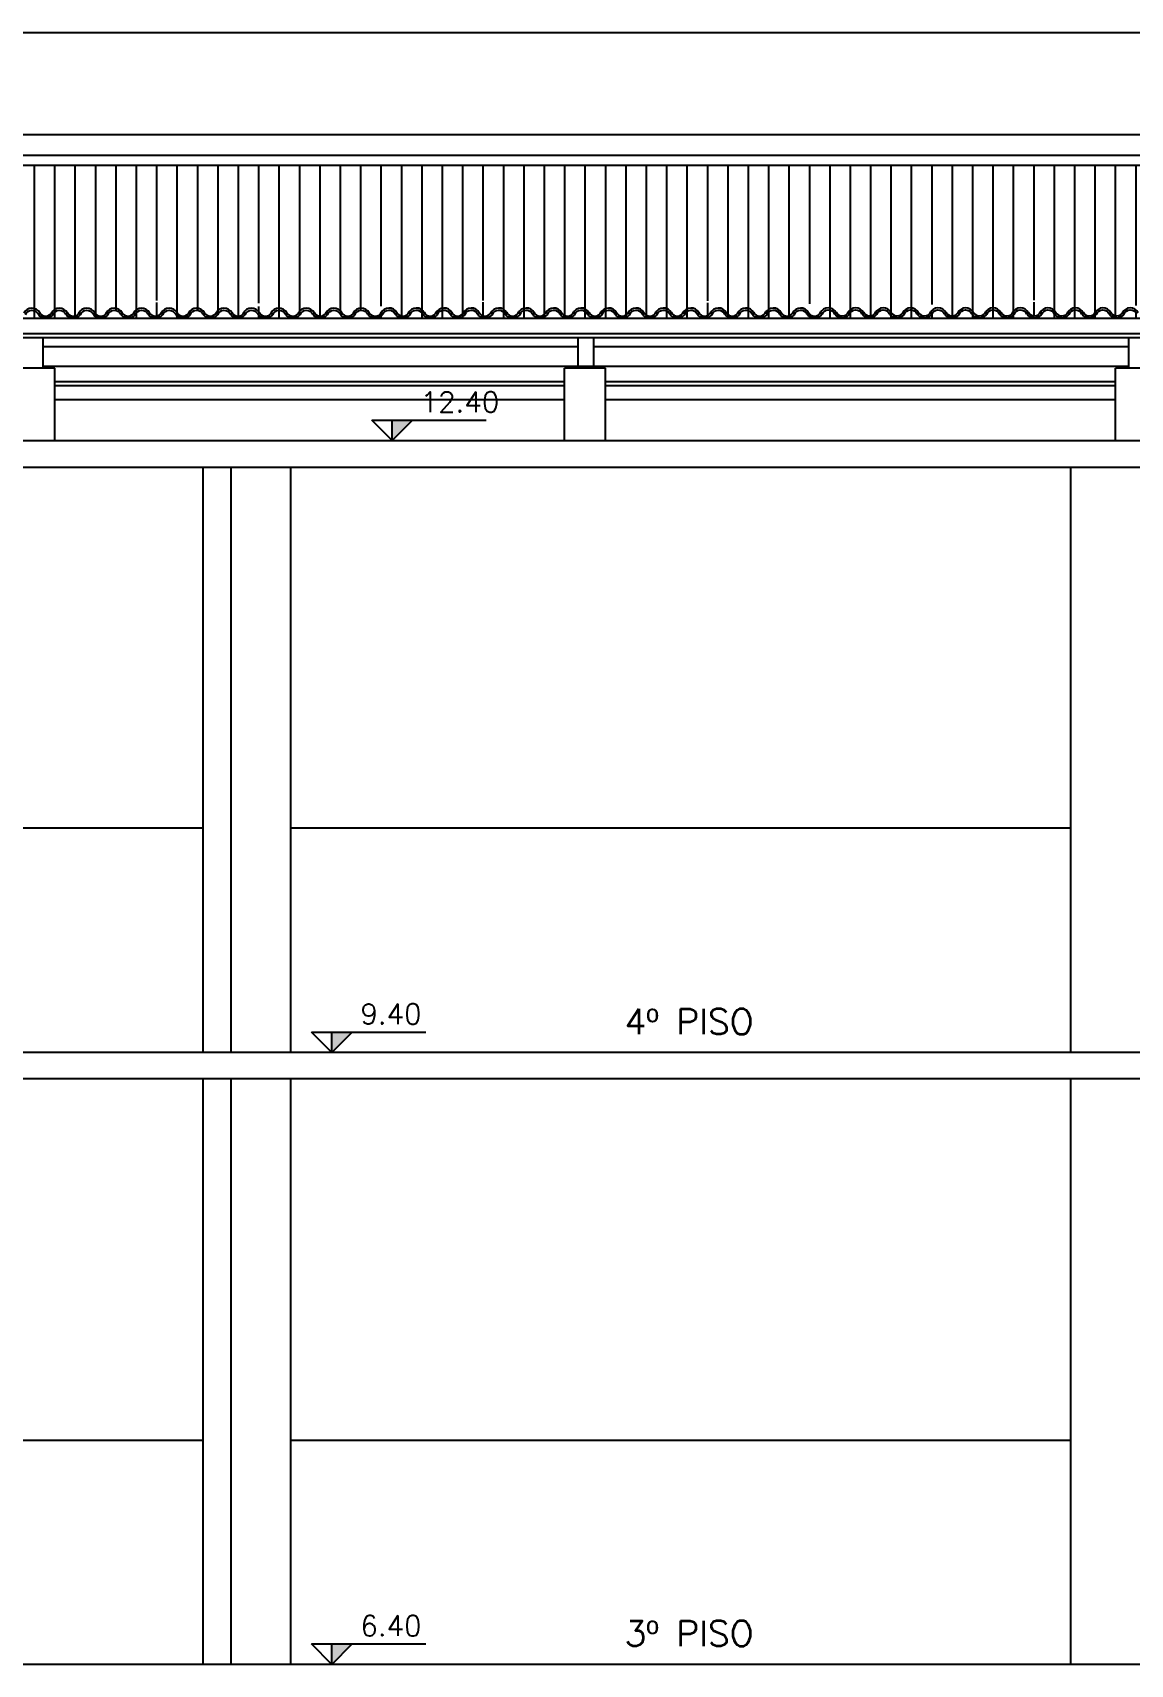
# Model space of a CAD drawing. Header units: millimetres. Extents: x 682 to 1119, y 341 to 434.
# Drawn here: x 1045.86 to 1051.24, y 351.69 to 359.69 of the extents above; entities that cross this region are included whole.
import ezdxf

# ---------------------------------------------------------------- set-up
doc = ezdxf.new("R2010")
doc.units = ezdxf.units.MM
for name, color, linetype in [('AR-ALVENARIA_EM_VISTA-001-C', 1, 'Continuous'), ('AR-ALVENARIA_EM_VISTA-002-C', 2, 'Continuous'), ('AR-ALVENARIA_EM_VISTA-004-C', 4, 'Continuous'), ('AR-INDICAÇÕES_GRÁFICAS-002-C', 2, 'Continuous'), ('AR-TEXTOS_ALTURA_2_0MM-002-C', 2, 'Continuous'), ('AR-TEXTOS_ALTURA_2_5MM-003C', 3, 'Continuous'), ('Pena_1', 1, 'Continuous'), ('PENA_2', 2, 'Continuous')]:
    doc.layers.add(name, color=color, linetype=linetype)
doc.styles.add('R80', font='simplex.shx', dxfattribs={"height": 0.1})
doc.styles.add('ROMANS', font='romans')

msp = doc.modelspace()

# ---------------------------------------------------------------- hatches: boundary and pattern name
at = {"layer": 'AR-INDICAÇÕES_GRÁFICAS-002-C', "ltscale": 2}
for points in [[(1047.7244, 357.7899), (1047.6244, 357.7899), (1047.6244, 357.6899)], [(1047.4291, 354.7899), (1047.3291, 354.7899), (1047.3291, 354.6899)], [(1047.4291, 351.7899), (1047.3291, 351.7899), (1047.3291, 351.6899)]]:
    msp.add_hatch(color=256, dxfattribs=at).paths.add_polyline_path(points)
at = {"layer": 'Pena_1', "linetype": 'ByBlock', "ltscale": 5}
h = msp.add_hatch(dxfattribs=at)
h.set_pattern_fill('ANSI31', color=256, scale=0.8, angle=45, style=0)
h.set_pattern_definition([(90, (649.07134, 412.53754), (-0.1, 1e-17), [])])
h.paths.add_polyline_path([(1055.4771, 359.0399), (1043.671, 359.0399), (1043.671, 358.3038, 0.024623), (1043.6737, 358.3071, -0.081652), (1043.6792, 358.3166, -0.088329), (1043.671, 358.3038), (1043.671, 358.2897), (1043.9093, 358.2897, 0.228217), (1043.943, 358.3071, -0.651358), (1044.0052, 358.3108, 0.255261), (1044.0413, 358.2897), (1044.0436, 358.2897, 0.238194), (1044.0783, 358.3084, -0.636426), (1044.1399, 358.3108, 0.255261), (1044.1761, 358.2897), (1044.1784, 358.2897, 0.228217), (1044.212, 358.3071, -0.081652), (1044.2175, 358.3166, -0.296081), (1044.1784, 358.2897), (1044.4477, 358.2897, 0.228217), (1044.4813, 358.3071, -0.651358), (1044.5435, 358.3108, 0.255261), (1044.5797, 358.2897), (1044.582, 358.2897, 0.238194), (1044.6166, 358.3084, -0.636426), (1044.6783, 358.3108, 0.255261), (1044.7144, 358.2897), (1044.7167, 358.2897, 0.228217), (1044.7504, 358.3071, -0.081652), (1044.7559, 358.3166, -0.296081), (1044.7167, 358.2897), (1044.986, 358.2897, 0.228217), (1045.0196, 358.3071, -0.651358), (1045.0818, 358.3108, 0.255261), (1045.118, 358.2897), (1045.1203, 358.2897, 0.238194), (1045.1549, 358.3084, -0.636426), (1045.2166, 358.3108, 0.255261), (1045.2527, 358.2897), (1045.255, 358.2897, 0.228217), (1045.2887, 358.3071, -0.651358), (1045.3509, 358.3108, 0.255261), (1045.387, 358.2897), (1045.3893, 358.2897, 0.237568), (1045.4239, 358.3083, -0.637033), (1045.4856, 358.3107, 0.25012), (1045.5209, 358.2897), (1045.5249, 358.2897, 0.223139), (1045.5577, 358.307, -0.651358), (1045.6199, 358.3107, 0.25012), (1045.6552, 358.2897), (1045.6592, 358.2897, 0.233093), (1045.693, 358.3084, -0.636426), (1045.7546, 358.3107, 0.25012), (1045.7899, 358.2897), (1045.7939, 358.2897, 0.223139), (1045.8268, 358.307, -0.081652), (1045.8322, 358.3166, -0.290832), (1045.7939, 358.2897), (1046.0632, 358.2897, 0.223139), (1046.096, 358.307, -0.651358), (1046.1582, 358.3107, 0.25012), (1046.1935, 358.2897), (1046.1975, 358.2897, 0.233093), (1046.2313, 358.3084, -0.636426), (1046.2929, 358.3107, 0.25012), (1046.3282, 358.2897), (1046.3322, 358.2897, 0.223139), (1046.3651, 358.307, -0.081652), (1046.3705, 358.3166, -0.290832), (1046.3322, 358.2897), (1046.6015, 358.2897, 0.223139), (1046.6344, 358.307, -0.651358), (1046.6965, 358.3107, 0.25012), (1046.7318, 358.2897), (1046.7358, 358.2897, 0.233093), (1046.7696, 358.3084, -0.636426), (1046.8313, 358.3107, 0.25012), (1046.8666, 358.2897), (1046.8706, 358.2897, 0.223139), (1046.9034, 358.307, -0.081652), (1046.9089, 358.3166, -0.290832), (1046.8706, 358.2897), (1047.1398, 358.2897, 0.223139), (1047.1727, 358.307, -0.651358), (1047.2348, 358.3107, 0.25012), (1047.2701, 358.2897), (1047.2741, 358.2897, 0.233093), (1047.3079, 358.3084, -0.636426), (1047.3696, 358.3107, 0.25012), (1047.4049, 358.2897), (1047.4089, 358.2897, 0.223139), (1047.4417, 358.307, -0.651358), (1047.5039, 358.3107, 0.25012), (1047.5392, 358.2897), (1047.5432, 358.2897, 0.243573), (1047.5779, 358.3098, -0.62631), (1047.6392, 358.3113, 0.268868), (1047.6776, 358.2902, 0.230838), (1047.7117, 358.3076, -0.651358), (1047.7738, 358.3113, 0.542432), (1047.8469, 358.3089, -0.636426), (1047.9086, 358.3113, 0.530248), (1047.9807, 358.3076, -0.081652), (1047.9862, 358.3172, -0.635623), (1047.9073, 358.3136, 0.531325), (1047.8509, 358.3159, -0.624378), (1047.7725, 358.3136, 0.516075), (1047.7171, 358.3172, -0.298791), (1047.6776, 358.2902, -0.2852), (1047.6379, 358.3136, 0.546873), (1047.5806, 358.3145, -0.27662), (1047.5432, 358.2897), (1055.4771, 358.2897)])
h.paths.add_polyline_path([(1045.9543, 358.3144, -0.034238), (1045.9572, 358.3196, 22.780626)], flags=16)
h.paths.add_polyline_path([(1044.8809, 358.3196, -0.043897), (1044.8779, 358.3145, 29.20707)])
h.paths.add_polyline_path([(1045.494, 358.3157, 0.514983), (1045.5493, 358.3123, -0.636571), (1045.6283, 358.3157, 0.530365), (1045.6846, 358.3136, -0.625192), (1045.763, 358.3157, 0.514983), (1045.8184, 358.3123, -0.063109), (1045.8238, 358.3218, -0.652588), (1045.7616, 358.3183, 0.541675), (1045.6885, 358.3205, -0.63748), (1045.6268, 358.3183, 0.529385), (1045.5548, 358.3218, -0.652588), (1045.4925, 358.3183, 0.543661), (1045.4193, 358.3202, -0.635542), (1045.3578, 358.3183, 0.529385), (1045.2858, 358.3218, -0.652588), (1045.2235, 358.3183, 0.541675), (1045.1505, 358.3205, -0.63748), (1045.0888, 358.3183, 0.529385), (1045.0167, 358.3218, -0.08106), (1045.0113, 358.3123, -0.636571), (1045.0902, 358.3158, 0.530365), (1045.1466, 358.3136, -0.625192), (1045.225, 358.3158, 0.514983), (1045.2803, 358.3123, -0.636916), (1045.3593, 358.3157, 0.532716), (1045.4157, 358.3138, -0.623349)], flags=16)
h.paths.add_polyline_path([(1045.9626, 358.3092, -0.044973), (1045.9656, 358.3145, 28.509411)])
h.paths.add_polyline_path([(1044.8892, 358.3145, -0.035076), (1044.8862, 358.3092, 22.235641)], flags=16)
h.paths.add_polyline_path([(1044.3424, 358.3194, -0.039938), (1044.3397, 358.3147, 32.097948)])
h.paths.add_polyline_path([(1044.7475, 358.3218, -0.652588), (1044.6852, 358.3183, 0.541675), (1044.6122, 358.3205, -0.63748), (1044.5505, 358.3183, 0.529385), (1044.4784, 358.3218, -0.08106), (1044.473, 358.3123, -0.636571), (1044.5519, 358.3158, 0.530365), (1044.6083, 358.3136, -0.625192), (1044.6867, 358.3158, 0.514983), (1044.742, 358.3123, -0.063109)], flags=16)
h.paths.add_polyline_path([(1046.4927, 358.3147, -0.031155), (1046.4954, 358.3194, 25.038674)], flags=16)
h.paths.add_polyline_path([(1046.0876, 358.3123, -0.636571), (1046.1666, 358.3157, 0.530365), (1046.2229, 358.3136, -0.625192), (1046.3013, 358.3157, 0.514983), (1046.3567, 358.3123, -0.063109), (1046.3621, 358.3218, -0.652588), (1046.2999, 358.3183, 0.541675), (1046.2268, 358.3205, -0.63748), (1046.1651, 358.3183, 0.529385), (1046.0931, 358.3218, -0.08106)], flags=16)
h.paths.add_polyline_path([(1046.501, 358.3094, -0.041117), (1046.5038, 358.3143, 31.178809)])
h.paths.add_polyline_path([(1044.3508, 358.3143, -0.032073), (1044.348, 358.3095, 24.320772)], flags=16)
h.paths.add_polyline_path([(1043.8042, 358.3196, -0.043897), (1043.8013, 358.3145, 29.20707)])
h.paths.add_polyline_path([(1044.2091, 358.3218, -0.652588), (1044.1469, 358.3183, 0.541675), (1044.0738, 358.3205, -0.63748), (1044.0121, 358.3183, 0.529385), (1043.9401, 358.3218, -0.08106), (1043.9346, 358.3123, -0.636571), (1044.0136, 358.3158, 0.530365), (1044.0699, 358.3136, -0.625192), (1044.1483, 358.3158, 0.514983), (1044.2037, 358.3123, -0.063109)], flags=16)
h.paths.add_polyline_path([(1047.0309, 358.3144, -0.034238), (1047.0339, 358.3196, 22.780626)], flags=16)
h.paths.add_polyline_path([(1046.626, 358.3123, -0.636571), (1046.7049, 358.3157, 0.530365), (1046.7613, 358.3136, -0.625192), (1046.8397, 358.3157, 0.514983), (1046.895, 358.3123, -0.063109), (1046.9005, 358.3218, -0.652588), (1046.8382, 358.3183, 0.541675), (1046.7652, 358.3205, -0.63748), (1046.7035, 358.3183, 0.529385), (1046.6314, 358.3218, -0.08106)], flags=16)
h.paths.add_polyline_path([(1047.0392, 358.3092, -0.044973), (1047.0423, 358.3145, 28.509411)])
h.paths.add_polyline_path([(1043.8126, 358.3145, -0.035076), (1043.8096, 358.3092, 22.235641)], flags=16)
h.paths.add_polyline_path([(1047.5696, 358.315, -0.030004), (1047.5721, 358.3195, 26.000262)], flags=16)
h.paths.add_polyline_path([(1047.1643, 358.3123, -0.636571), (1047.2432, 358.3157, 0.530365), (1047.2996, 358.3136, -0.625192), (1047.378, 358.3157, 0.514983), (1047.4333, 358.3123, -0.063109), (1047.4388, 358.3218, -0.652588), (1047.3765, 358.3183, 0.541675), (1047.3035, 358.3205, -0.63748), (1047.2418, 358.3183, 0.529385), (1047.1697, 358.3218, -0.08106)], flags=16)
h.paths.add_polyline_path([(1047.7033, 358.3128, -0.063109), (1047.7087, 358.3224, -0.08106)], flags=16)
h.paths.add_polyline_path([(1048.1082, 358.315, -0.034238), (1048.1112, 358.3202, 22.780626)], flags=0)
h.paths.add_polyline_path([(1048.1166, 358.3097, -0.044973), (1048.1196, 358.3151, 28.509411)], flags=16)
h.paths.add_polyline_path([(1048.6467, 358.3152, -0.031155), (1048.6494, 358.3199, 25.038674)], flags=0)
h.paths.add_polyline_path([(1048.2416, 358.3128, -0.636571), (1048.3206, 358.3163, 0.530365), (1048.3769, 358.3141, -0.625192), (1048.4553, 358.3163, 0.514983), (1048.5106, 358.3128, -0.063109), (1048.5161, 358.3224, -0.652588), (1048.4538, 358.3188, 0.541675), (1048.3808, 358.321, -0.63748), (1048.3191, 358.3188, 0.529385), (1048.247, 358.3224, -0.08106)], flags=16)
h.paths.add_polyline_path([(1048.655, 358.31, -0.041117), (1048.6578, 358.3148, 31.178809)], flags=16)
h.paths.add_polyline_path([(1048.25, 358.3076, -0.651358), (1048.3121, 358.3113, 0.542432), (1048.3852, 358.3089, -0.636426), (1048.4469, 358.3113, 0.530248), (1048.519, 358.3076, -0.081652), (1048.5245, 358.3172, -0.635623), (1048.4456, 358.3136, 0.531325), (1048.3892, 358.3159, -0.624378), (1048.3108, 358.3136, 0.516075), (1048.2554, 358.3172, -0.063568)], flags=16)
h.paths.add_polyline_path([(1049.1849, 358.315, -0.034238), (1049.1878, 358.3202, 22.780626)], flags=0)
h.paths.add_polyline_path([(1048.7799, 358.3128, -0.636571), (1048.8589, 358.3163, 0.530365), (1048.9152, 358.3141, -0.625192), (1048.9937, 358.3163, 0.514983), (1049.049, 358.3128, -0.063109), (1049.0544, 358.3224, -0.652588), (1048.9922, 358.3188, 0.541675), (1048.9191, 358.321, -0.63748), (1048.8574, 358.3188, 0.529385), (1048.7854, 358.3224, -0.08106)], flags=16)
h.paths.add_polyline_path([(1049.1932, 358.3097, -0.044973), (1049.1962, 358.3151, 28.509411)], flags=16)
h.paths.add_polyline_path([(1048.7883, 358.3076, -0.651358), (1048.8505, 358.3113, 0.542432), (1048.9236, 358.3089, -0.636426), (1048.9852, 358.3113, 0.530248), (1049.0574, 358.3076, -0.081652), (1049.0628, 358.3172, -0.635623), (1048.9839, 358.3136, 0.531325), (1048.9275, 358.3159, -0.624378), (1048.8492, 358.3136, 0.516075), (1048.7938, 358.3172, -0.063568)], flags=16)
h.paths.add_polyline_path([(1049.7235, 358.3155, -0.030004), (1049.7261, 358.3201, 26.000262)], flags=16)
h.paths.add_polyline_path([(1049.3182, 358.3128, -0.636571), (1049.3972, 358.3163, 0.530365), (1049.4535, 358.3141, -0.625192), (1049.532, 358.3163, 0.514983), (1049.5873, 358.3128, -0.063109), (1049.5927, 358.3224, -0.652588), (1049.5305, 358.3188, 0.541675), (1049.4575, 358.321, -0.63748), (1049.3958, 358.3188, 0.529385), (1049.3237, 358.3224, -0.08106)], flags=16)
h.paths.add_polyline_path([(1050.2705, 358.3103, -0.044973), (1050.2735, 358.3156, 28.509411)], flags=16)
h.paths.add_polyline_path([(1049.3266, 358.3076, -0.651358), (1049.3888, 358.3113, 0.542432), (1049.4619, 358.3089, -0.636426), (1049.5235, 358.3113, 0.530248), (1049.5957, 358.3076, -0.651358), (1049.6578, 358.3113, 0.555336), (1049.7319, 358.3103, -0.62631), (1049.7931, 358.3118, 0.268868), (1049.8315, 358.2908, 0.230838), (1049.8656, 358.3081, -0.651358), (1049.9278, 358.3118, 0.542432), (1050.0009, 358.3095, -0.636426), (1050.0625, 358.3118, 0.530248), (1050.1347, 358.3081, -0.081652), (1050.1402, 358.3177, -0.635623), (1050.0612, 358.3141, 0.531325), (1050.0049, 358.3164, -0.624378), (1049.9265, 358.3141, 0.516075), (1049.8711, 358.3177, -0.298791), (1049.8315, 358.2908, -0.2852), (1049.7918, 358.3141, 0.546873), (1049.7345, 358.3151, -0.617308), (1049.6565, 358.3136, 0.516075), (1049.6011, 358.3172, -0.635623), (1049.5222, 358.3136, 0.531325), (1049.4658, 358.3159, -0.624378), (1049.3875, 358.3136, 0.516075), (1049.3321, 358.3172, -0.063568)], flags=16)
h.paths.add_polyline_path([(1050.2622, 358.3155, -0.034238), (1050.2651, 358.3207, 22.780626)], flags=0)
h.paths.add_polyline_path([(1049.8572, 358.3134, -0.636571), (1049.9362, 358.3168, 0.530365), (1049.9926, 358.3147, -0.625192), (1050.071, 358.3168, 0.514983), (1050.1263, 358.3134, -0.063109), (1050.1317, 358.3229, -0.652588), (1050.0695, 358.3194, 0.541675), (1049.9965, 358.3216, -0.63748), (1049.9348, 358.3194, 0.529385), (1049.8627, 358.3229, -0.08106)], flags=16)
h.paths.add_polyline_path([(1050.8007, 358.3157, -0.031155), (1050.8033, 358.3205, 25.038674)], flags=0)
h.paths.add_polyline_path([(1050.3955, 358.3134, -0.636571), (1050.4745, 358.3168, 0.530365), (1050.5309, 358.3147, -0.625192), (1050.6093, 358.3168, 0.514983), (1050.6646, 358.3134, -0.063109), (1050.67, 358.3229, -0.652588), (1050.6078, 358.3194, 0.541675), (1050.5348, 358.3216, -0.63748), (1050.4731, 358.3194, 0.529385), (1050.401, 358.3229, -0.08106)], flags=16)
h.paths.add_polyline_path([(1050.809, 358.3105, -0.041117), (1050.8117, 358.3154, 31.178809)], flags=16)
h.paths.add_polyline_path([(1050.4039, 358.3081, -0.651358), (1050.4661, 358.3118, 0.542432), (1050.5392, 358.3095, -0.636426), (1050.6008, 358.3118, 0.530248), (1050.673, 358.3081, -0.081652), (1050.6785, 358.3177, -0.635623), (1050.5995, 358.3141, 0.531325), (1050.5432, 358.3164, -0.624378), (1050.4648, 358.3141, 0.516075), (1050.4094, 358.3177, -0.063568)], flags=16)
h.paths.add_polyline_path([(1051.3388, 358.3155, -0.034238), (1051.3418, 358.3207, 22.780626)], flags=0)
h.paths.add_polyline_path([(1050.9339, 358.3134, -0.636571), (1051.0129, 358.3168, 0.530365), (1051.0692, 358.3147, -0.625192), (1051.1476, 358.3168, 0.514983), (1051.2029, 358.3134, -0.063109), (1051.2084, 358.3229, -0.652588), (1051.1462, 358.3194, 0.541675), (1051.0731, 358.3216, -0.63748), (1051.0114, 358.3194, 0.529385), (1050.9393, 358.3229, -0.08106)], flags=16)
h.paths.add_polyline_path([(1051.3472, 358.3103, -0.044973), (1051.3502, 358.3156, 28.509411)], flags=16)
h.paths.add_polyline_path([(1050.9423, 358.3081, -0.651358), (1051.0044, 358.3118, 0.542432), (1051.0775, 358.3095, -0.636426), (1051.1392, 358.3118, 0.530248), (1051.2113, 358.3081, -0.081652), (1051.2168, 358.3177, -0.635623), (1051.1379, 358.3141, 0.531325), (1051.0815, 358.3164, -0.624378), (1051.0031, 358.3141, 0.516075), (1050.9478, 358.3177, -0.063568)], flags=16)
h.paths.add_polyline_path([(1051.7426, 358.3157, -0.031155), (1051.7452, 358.3205, 25.038674)], flags=0)
h.paths.add_polyline_path([(1051.4722, 358.3134, -0.636571), (1051.5512, 358.3168, 0.514983), (1051.6065, 358.3134, -0.063109), (1051.6119, 358.3229, -0.652588), (1051.5497, 358.3194, 0.529385), (1051.4776, 358.3229, -0.08106)], flags=16)
h.paths.add_polyline_path([(1051.7509, 358.3105, -0.041117), (1051.7536, 358.3154, 31.178809)], flags=16)
h.paths.add_polyline_path([(1051.4806, 358.3081, -0.651358), (1051.5427, 358.3118, 0.530248), (1051.6149, 358.3081, -0.081652), (1051.6204, 358.3177, -0.635623), (1051.5414, 358.3141, 0.516075), (1051.4861, 358.3177, -0.063568)], flags=16)
h.paths.add_polyline_path([(1052.2807, 358.3155, -0.034238), (1052.2837, 358.3207, 22.780626)], flags=0)
h.paths.add_polyline_path([(1051.8758, 358.3134, -0.636571), (1051.9548, 358.3168, 0.530365), (1052.0111, 358.3147, -0.625192), (1052.0895, 358.3168, 0.514983), (1052.1448, 358.3134, -0.063109), (1052.1503, 358.3229, -0.652588), (1052.0881, 358.3194, 0.541675), (1052.015, 358.3216, -0.63748), (1051.9533, 358.3194, 0.529385), (1051.8812, 358.3229, -0.08106)], flags=16)
h.paths.add_polyline_path([(1052.2891, 358.3103, -0.044973), (1052.2921, 358.3156, 28.509411)], flags=16)
h.paths.add_polyline_path([(1051.8842, 358.3081, -0.651358), (1051.9464, 358.3118, 0.542432), (1052.0194, 358.3095, -0.636426), (1052.0811, 358.3118, 0.530248), (1052.1532, 358.3081, -0.081652), (1052.1587, 358.3177, -0.635623), (1052.0798, 358.3141, 0.531325), (1052.0234, 358.3164, -0.624378), (1051.9451, 358.3141, 0.516075), (1051.8897, 358.3177, -0.063568)], flags=16)
h.paths.add_polyline_path([(1052.4141, 358.3134, -0.063109), (1052.4195, 358.3229, -0.08106)], flags=16)
h.paths.add_polyline_path([(1052.4225, 358.3081, -0.081652), (1052.428, 358.3177, -0.063568)], flags=16)

# ---------------------------------------------------------------- linework, layer by layer
at = {"layer": 'AR-ALVENARIA_EM_VISTA-001-C', "ltscale": 2}
for p, q in [((1041.0702, 359.6899), (1055.4771, 359.6899)), ((1046.6967, 357.5599), (1046.6967, 354.6899)), ((1046.8335, 357.5599), (1046.8335, 354.6899)), ((1047.1256, 357.5599), (1047.1256, 354.6899)), ((1046.6967, 354.5599), (1046.6967, 351.6899)), ((1046.8335, 354.5599), (1046.8335, 351.6899)), ((1047.1256, 354.5599), (1047.1256, 351.6899)), ((1044.6702, 352.7899), (1046.6967, 352.7899)), ((1047.1256, 352.7899), (1050.9502, 352.7899))]:
    msp.add_line(p, q, dxfattribs=at)
at = {"layer": 'AR-ALVENARIA_EM_VISTA-001-C', "ltscale": 5}
for p, q in [((1046.6967, 355.7899), (1044.6702, 355.7899)), ((1050.9502, 355.7899), (1047.1256, 355.7899))]:
    msp.add_line(p, q, dxfattribs=at)
at = {"layer": 'AR-ALVENARIA_EM_VISTA-002-C', "linetype": 'Continuous'}
for p, q in [((1041.0702, 358.2897), (1055.4771, 358.2897)), ((1041.0702, 358.2147), (1055.4771, 358.2147)), ((1041.0702, 358.1947), (1055.4771, 358.1947)), ((1045.9118, 358.1947), (1045.9118, 358.0447)), ((1048.5368, 358.0447), (1048.5368, 358.1947)), ((1048.6118, 358.1947), (1048.6118, 358.0447)), ((1051.2368, 358.0447), (1051.2368, 358.1947)), ((1045.9118, 358.151), (1048.5368, 358.151)), ((1048.6118, 358.151), (1051.2368, 358.151)), ((1045.9702, 358.0447), (1045.7702, 358.0447)), ((1045.9118, 358.0543), (1051.2368, 358.0543)), ((1045.9702, 357.6899), (1045.9702, 358.0447)), ((1048.4702, 357.6899), (1048.4702, 358.0447)), ((1048.4702, 357.6899), (1048.4702, 358.0447)), ((1048.6702, 358.0447), (1048.4702, 358.0447)), ((1048.6702, 357.6899), (1048.6702, 358.0447)), ((1051.1702, 357.6899), (1051.1702, 358.0447)), ((1051.1702, 357.6899), (1051.1702, 358.0447)), ((1051.3702, 358.0447), (1051.1702, 358.0447)), ((1045.9702, 357.9793), (1048.4702, 357.9793)), ((1045.9702, 357.9593), (1048.4702, 357.9593)), ((1048.6702, 357.9793), (1051.1702, 357.9793)), ((1048.6702, 357.9593), (1051.1702, 357.9593)), ((1048.4702, 357.8899), (1045.9702, 357.8899)), ((1051.1702, 357.8899), (1048.6702, 357.8899))]:
    msp.add_line(p, q, dxfattribs=at)
at = {"layer": 'AR-ALVENARIA_EM_VISTA-002-C', "ltscale": 2}
for p, q in [((1050.9502, 357.5599), (1050.9502, 354.6899)), ((1050.9502, 354.5599), (1050.9502, 351.6899))]:
    msp.add_line(p, q, dxfattribs=at)
at = {"layer": 'AR-ALVENARIA_EM_VISTA-002-C', "linetype": 'Continuous'}
for points in [[(1045.8973, 358.3157, 0.623349), (1045.819, 358.3138, 0.623349)], [(1045.8274, 358.3086, -0.634036), (1045.8889, 358.3107)], [(1045.8959, 358.3183, 0.632994), (1045.9574, 358.3201, 0.632994)], [(1046.0323, 358.3157, 0.623349), (1045.954, 358.3138, 0.623349)], [(1045.9623, 358.3086, -0.634036), (1046.0239, 358.3107)], [(1046.0308, 358.3183, 0.632994), (1046.0924, 358.3201, 0.632994)], [(1046.1666, 358.3157, 0.623349), (1046.0883, 358.3138, 0.623349)], [(1046.0966, 358.3086, -0.634036), (1046.1582, 358.3107)], [(1046.1651, 358.3183, 0.632994), (1046.2267, 358.3201, 0.632994)], [(1046.3013, 358.3157, 0.623349), (1046.223, 358.3138, 0.623349)], [(1046.2314, 358.3086, -0.634036), (1046.2929, 358.3107)], [(1046.2999, 358.3183, 0.632994), (1046.3614, 358.3201, 0.632994)], [(1046.4357, 358.3157, 0.623349), (1046.3573, 358.3138, 0.623349)], [(1046.3657, 358.3086, -0.634036), (1046.4272, 358.3107)], [(1046.4342, 358.3183, 0.632994), (1046.4957, 358.3201, 0.632994)], [(1046.5706, 358.3157, 0.623349), (1046.4923, 358.3138, 0.623349)], [(1046.5007, 358.3086, -0.634036), (1046.5622, 358.3107)], [(1046.5692, 358.3183, 0.632994), (1046.6307, 358.3201, 0.632994)], [(1046.7049, 358.3157, 0.623349), (1046.6266, 358.3138, 0.623349)], [(1046.635, 358.3086, -0.634036), (1046.6965, 358.3107)], [(1046.7035, 358.3183, 0.632994), (1046.765, 358.3201, 0.632994)], [(1046.8397, 358.3157, 0.623349), (1046.7614, 358.3138, 0.623349)], [(1046.7697, 358.3086, -0.634036), (1046.8313, 358.3107)], [(1046.8382, 358.3183, 0.632994), (1046.8998, 358.3201, 0.632994)], [(1046.974, 358.3157, 0.623349), (1046.8957, 358.3138, 0.623349)], [(1046.904, 358.3086, -0.634036), (1046.9656, 358.3107)], [(1046.9725, 358.3183, 0.632994), (1047.0341, 358.3201, 0.632994)], [(1047.1089, 358.3157, 0.623349), (1047.0306, 358.3138, 0.623349)], [(1047.039, 358.3086, -0.634036), (1047.1005, 358.3107)], [(1047.1075, 358.3183, 0.632994), (1047.169, 358.3201, 0.632994)], [(1047.2432, 358.3157, 0.623349), (1047.1649, 358.3138, 0.623349)], [(1047.1733, 358.3086, -0.634036), (1047.2348, 358.3107)], [(1047.2418, 358.3183, 0.632994), (1047.3033, 358.3201, 0.632994)], [(1047.378, 358.3157, 0.623349), (1047.2997, 358.3138, 0.623349)], [(1047.308, 358.3086, -0.634036), (1047.3696, 358.3107)], [(1047.3765, 358.3183, 0.632994), (1047.4381, 358.3201, 0.632994)], [(1047.5123, 358.3157, 0.623349), (1047.434, 358.3138, 0.623349)], [(1047.4423, 358.3086, -0.634036), (1047.5039, 358.3107)], [(1047.5108, 358.3183, 0.632994), (1047.5724, 358.3201, 0.632994)], [(1047.6476, 358.3163, 0.617894), (1047.5696, 358.315, 0.617894)], [(1047.5779, 358.3098, -0.62631), (1047.6392, 358.3113)], [(1047.6465, 358.3188, 0.632994), (1047.708, 358.3206, 0.632994)], [(1047.7823, 358.3163, 0.623349), (1047.7039, 358.3144, 0.623349)], [(1047.7123, 358.3091, -0.634036), (1047.7738, 358.3113)], [(1047.7808, 358.3188, 0.632994), (1047.8423, 358.3206, 0.632994)], [(1047.917, 358.3163, 0.623349), (1047.8387, 358.3144, 0.623349)], [(1047.847, 358.3091, -0.634036), (1047.9086, 358.3113)], [(1047.9155, 358.3188, 0.632994), (1047.9771, 358.3206, 0.632994)], [(1048.0513, 358.3163, 0.623349), (1047.973, 358.3144, 0.623349)], [(1047.9813, 358.3091, -0.634036), (1048.0429, 358.3113)], [(1048.0499, 358.3188, 0.632994), (1048.1114, 358.3206, 0.632994)], [(1048.1863, 358.3163, 0.623349), (1048.1079, 358.3144, 0.623349)], [(1048.1163, 358.3091, -0.634036), (1048.1778, 358.3113)], [(1048.1848, 358.3188, 0.632994), (1048.2463, 358.3206, 0.632994)], [(1048.3206, 358.3163, 0.623349), (1048.2422, 358.3144, 0.623349)], [(1048.2506, 358.3091, -0.634036), (1048.3121, 358.3113)], [(1048.3191, 358.3188, 0.632994), (1048.3806, 358.3206, 0.632994)], [(1048.4553, 358.3163, 0.623349), (1048.377, 358.3144, 0.623349)], [(1048.3853, 358.3091, -0.634036), (1048.4469, 358.3113)], [(1048.4538, 358.3188, 0.632994), (1048.5154, 358.3206, 0.632994)], [(1048.5896, 358.3163, 0.623349), (1048.5113, 358.3144, 0.623349)], [(1048.5196, 358.3091, -0.634036), (1048.5812, 358.3113)], [(1048.5882, 358.3188, 0.632994), (1048.6497, 358.3206, 0.632994)], [(1048.7246, 358.3163, 0.623349), (1048.6463, 358.3144, 0.623349)], [(1048.6546, 358.3091, -0.634036), (1048.7162, 358.3113)], [(1048.7231, 358.3188, 0.632994), (1048.7847, 358.3206, 0.632994)], [(1048.8589, 358.3163, 0.623349), (1048.7806, 358.3144, 0.623349)], [(1048.7889, 358.3091, -0.634036), (1048.8505, 358.3113)], [(1048.8574, 358.3188, 0.632994), (1048.919, 358.3206, 0.632994)], [(1048.9937, 358.3163, 0.623349), (1048.9153, 358.3144, 0.623349)], [(1048.9237, 358.3091, -0.634036), (1048.9852, 358.3113)], [(1048.9922, 358.3188, 0.632994), (1049.0537, 358.3206, 0.632994)], [(1049.128, 358.3163, 0.623349), (1049.0496, 358.3144, 0.623349)], [(1049.058, 358.3091, -0.634036), (1049.1195, 358.3113)], [(1049.1265, 358.3188, 0.632994), (1049.188, 358.3206, 0.632994)], [(1049.2629, 358.3163, 0.623349), (1049.1846, 358.3144, 0.623349)], [(1049.1929, 358.3091, -0.634036), (1049.2545, 358.3113)], [(1049.2614, 358.3188, 0.632994), (1049.323, 358.3206, 0.632994)], [(1049.3972, 358.3163, 0.623349), (1049.3189, 358.3144, 0.623349)], [(1049.3272, 358.3091, -0.634036), (1049.3888, 358.3113)], [(1049.3958, 358.3188, 0.632994), (1049.4573, 358.3206, 0.632994)], [(1049.532, 358.3163, 0.623349), (1049.4536, 358.3144, 0.623349)], [(1049.462, 358.3091, -0.634036), (1049.5235, 358.3113)], [(1049.5305, 358.3188, 0.632994), (1049.592, 358.3206, 0.632994)], [(1049.6663, 358.3163, 0.623349), (1049.5879, 358.3144, 0.623349)], [(1049.5963, 358.3091, -0.634036), (1049.6578, 358.3113)], [(1049.6648, 358.3188, 0.632994), (1049.7263, 358.3206, 0.632994)], [(1049.8016, 358.3168, 0.617894), (1049.7235, 358.3155, 0.617894)], [(1049.7319, 358.3103, -0.62631), (1049.7931, 358.3118)], [(1049.8005, 358.3194, 0.632994), (1049.862, 358.3212, 0.632994)], [(1049.9362, 358.3168, 0.623349), (1049.8579, 358.3149, 0.623349)], [(1049.8662, 358.3097, -0.634036), (1049.9278, 358.3118)], [(1049.9348, 358.3194, 0.632994), (1049.9963, 358.3212, 0.632994)], [(1050.071, 358.3168, 0.623349), (1049.9927, 358.3149, 0.623349)], [(1050.001, 358.3097, -0.634036), (1050.0625, 358.3118)], [(1050.0695, 358.3194, 0.632994), (1050.131, 358.3212, 0.632994)], [(1050.2053, 358.3168, 0.623349), (1050.127, 358.3149, 0.623349)], [(1050.1353, 358.3097, -0.634036), (1050.1968, 358.3118)], [(1050.2038, 358.3194, 0.632994), (1050.2653, 358.3212, 0.632994)], [(1050.3402, 358.3168, 0.623349), (1050.2619, 358.3149, 0.623349)], [(1050.2702, 358.3097, -0.634036), (1050.3318, 358.3118)], [(1050.3388, 358.3194, 0.632994), (1050.4003, 358.3212, 0.632994)], [(1050.4745, 358.3168, 0.623349), (1050.3962, 358.3149, 0.623349)], [(1050.4045, 358.3097, -0.634036), (1050.4661, 358.3118)], [(1050.4731, 358.3194, 0.632994), (1050.5346, 358.3212, 0.632994)], [(1050.6093, 358.3168, 0.623349), (1050.531, 358.3149, 0.623349)], [(1050.5393, 358.3097, -0.634036), (1050.6008, 358.3118)], [(1050.6078, 358.3194, 0.632994), (1050.6693, 358.3212, 0.632994)], [(1050.7436, 358.3168, 0.623349), (1050.6653, 358.3149, 0.623349)], [(1050.6736, 358.3097, -0.634036), (1050.7351, 358.3118)], [(1050.7421, 358.3194, 0.632994), (1050.8036, 358.3212, 0.632994)], [(1050.8786, 358.3168, 0.623349), (1050.8002, 358.3149, 0.623349)], [(1050.8086, 358.3097, -0.634036), (1050.8701, 358.3118)], [(1050.8771, 358.3194, 0.632994), (1050.9386, 358.3212, 0.632994)], [(1051.0129, 358.3168, 0.623349), (1050.9346, 358.3149, 0.623349)], [(1050.9429, 358.3097, -0.634036), (1051.0044, 358.3118)], [(1051.0114, 358.3194, 0.632994), (1051.0729, 358.3212, 0.632994)], [(1051.1476, 358.3168, 0.623349), (1051.0693, 358.3149, 0.623349)], [(1051.0776, 358.3097, -0.634036), (1051.1392, 358.3118)], [(1051.1462, 358.3194, 0.632994), (1051.2077, 358.3212, 0.632994)], [(1051.2819, 358.3168, 0.623349), (1051.2036, 358.3149, 0.623349)], [(1051.2119, 358.3097, -0.634036), (1051.2735, 358.3118)], [(1045.9659, 358.3151, -0.622347), (1045.8876, 358.313)], [(1046.1008, 358.3151, -0.622347), (1046.0226, 358.313)], [(1046.2351, 358.3151, -0.622347), (1046.1569, 358.313)], [(1046.3699, 358.3151, -0.622347), (1046.2916, 358.313)], [(1046.5042, 358.3151, -0.622347), (1046.4259, 358.313)], [(1046.6392, 358.3151, -0.622347), (1046.5609, 358.313)], [(1046.7735, 358.3151, -0.622347), (1046.6952, 358.313)], [(1046.9082, 358.3151, -0.622347), (1046.83, 358.313)], [(1047.0425, 358.3151, -0.622347), (1046.9643, 358.313)], [(1047.1775, 358.3151, -0.622347), (1047.0992, 358.313)], [(1047.3118, 358.3151, -0.622347), (1047.2335, 358.313)], [(1047.4465, 358.3151, -0.622347), (1047.3683, 358.313)], [(1047.5806, 358.3145, -0.617308), (1047.5026, 358.313)], [(1047.669, 358.2909, -0.232476), (1047.6379, 358.3136)], [(1047.7165, 358.3156, -0.622347), (1047.6382, 358.3136)], [(1047.6462, 358.3188, 0.222971), (1047.669, 358.3011, 0.222971)], [(1047.8508, 358.3156, -0.622347), (1047.7725, 358.3136)], [(1047.9855, 358.3156, -0.622347), (1047.9073, 358.3136)], [(1048.1198, 358.3156, -0.622347), (1048.0416, 358.3136)], [(1048.2548, 358.3156, -0.622347), (1048.1765, 358.3136)], [(1048.3891, 358.3156, -0.622347), (1048.3108, 358.3136)], [(1048.5238, 358.3156, -0.622347), (1048.4456, 358.3136)], [(1048.6581, 358.3156, -0.622347), (1048.5799, 358.3136)], [(1048.7931, 358.3156, -0.622347), (1048.7149, 358.3136)], [(1048.9274, 358.3156, -0.622347), (1048.8492, 358.3136)], [(1049.0622, 358.3156, -0.622347), (1048.9839, 358.3136)], [(1049.1965, 358.3156, -0.622347), (1049.1182, 358.3136)], [(1049.3314, 358.3156, -0.622347), (1049.2532, 358.3136)], [(1049.4657, 358.3156, -0.622347), (1049.3875, 358.3136)], [(1049.6005, 358.3156, -0.622347), (1049.5222, 358.3136)], [(1049.7345, 358.3151, -0.617308), (1049.6565, 358.3136)], [(1049.8229, 358.2914, -0.232476), (1049.7918, 358.3141)], [(1049.8704, 358.3162, -0.622347), (1049.7922, 358.3141)], [(1049.8001, 358.3194, 0.222971), (1049.8229, 358.3016, 0.222971)], [(1050.0047, 358.3162, -0.622347), (1049.9265, 358.3141)], [(1050.1395, 358.3162, -0.622347), (1050.0612, 358.3141)], [(1050.2738, 358.3162, -0.622347), (1050.1955, 358.3141)], [(1050.4087, 358.3162, -0.622347), (1050.3305, 358.3141)], [(1050.543, 358.3162, -0.622347), (1050.4648, 358.3141)], [(1050.6778, 358.3162, -0.622347), (1050.5995, 358.3141)], [(1050.8121, 358.3162, -0.622347), (1050.7338, 358.3141)], [(1050.9471, 358.3162, -0.622347), (1050.8688, 358.3141)], [(1051.0814, 358.3162, -0.622347), (1051.0031, 358.3141)], [(1051.2161, 358.3162, -0.622347), (1051.1379, 358.3141)]]:
    msp.add_lwpolyline(points, format="xyb", dxfattribs=at)
at = {"layer": 'AR-ALVENARIA_EM_VISTA-004-C', "ltscale": 2}
for p, q in [((1041.0702, 357.6899), (1094.1002, 357.6899)), ((1040.9202, 357.5599), (1093.9502, 357.5599)), ((1067.1002, 354.6899), (1041.0702, 354.6899)), ((1067.1002, 354.5599), (1040.9202, 354.5599)), ((1067.1002, 351.6899), (1041.0702, 351.6899))]:
    msp.add_line(p, q, dxfattribs=at)
at = {"layer": 'AR-INDICAÇÕES_GRÁFICAS-002-C', "ltscale": 2}
for p, q in [((1047.6244, 357.6899), (1047.5244, 357.7899)), ((1047.5244, 357.7899), (1048.0852, 357.7899)), ((1047.6244, 357.6899), (1047.6244, 357.7899)), ((1047.6244, 357.6899), (1047.7244, 357.7899)), ((1047.3291, 354.6899), (1047.2291, 354.7899)), ((1047.2291, 354.7899), (1047.7899, 354.7899)), ((1047.3291, 354.6899), (1047.4291, 354.7899)), ((1047.3291, 354.6899), (1047.3291, 354.7899)), ((1047.3291, 351.6899), (1047.2291, 351.7899)), ((1047.2291, 351.7899), (1047.7899, 351.7899)), ((1047.3291, 351.6899), (1047.4291, 351.7899)), ((1047.3291, 351.6899), (1047.3291, 351.7899))]:
    msp.add_line(p, q, dxfattribs=at)
at = {"layer": 'PENA_2', "linetype": 'Continuous'}
for p, q in [((1041.0702, 359.1899), (1055.4771, 359.1899)), ((1041.0702, 359.0899), (1055.4771, 359.0899)), ((1041.0702, 359.0399), (1055.4771, 359.0399))]:
    msp.add_line(p, q, dxfattribs=at)

# ---------------------------------------------------------------- texts
at = {"layer": 'AR-TEXTOS_ALTURA_2_0MM-002-C', "style": 'R80'}
for s, p in [('12.40', (1047.7642, 357.829)), ('9.40', (1047.4689, 354.829)), ('6.40', (1047.4689, 351.829))]:
    msp.add_text(s, height=0.1, dxfattribs=at).set_placement(p)
at = {"layer": 'AR-TEXTOS_ALTURA_2_5MM-003C', "ltscale": 2, "style": 'ROMANS'}
for s, p in [('4º PISO', (1048.7641, 354.7789)), ('3º PISO', (1048.7641, 351.7789))]:
    msp.add_text(s, height=0.125, dxfattribs=at).set_placement(p)

doc.saveas('drawing.dxf')
